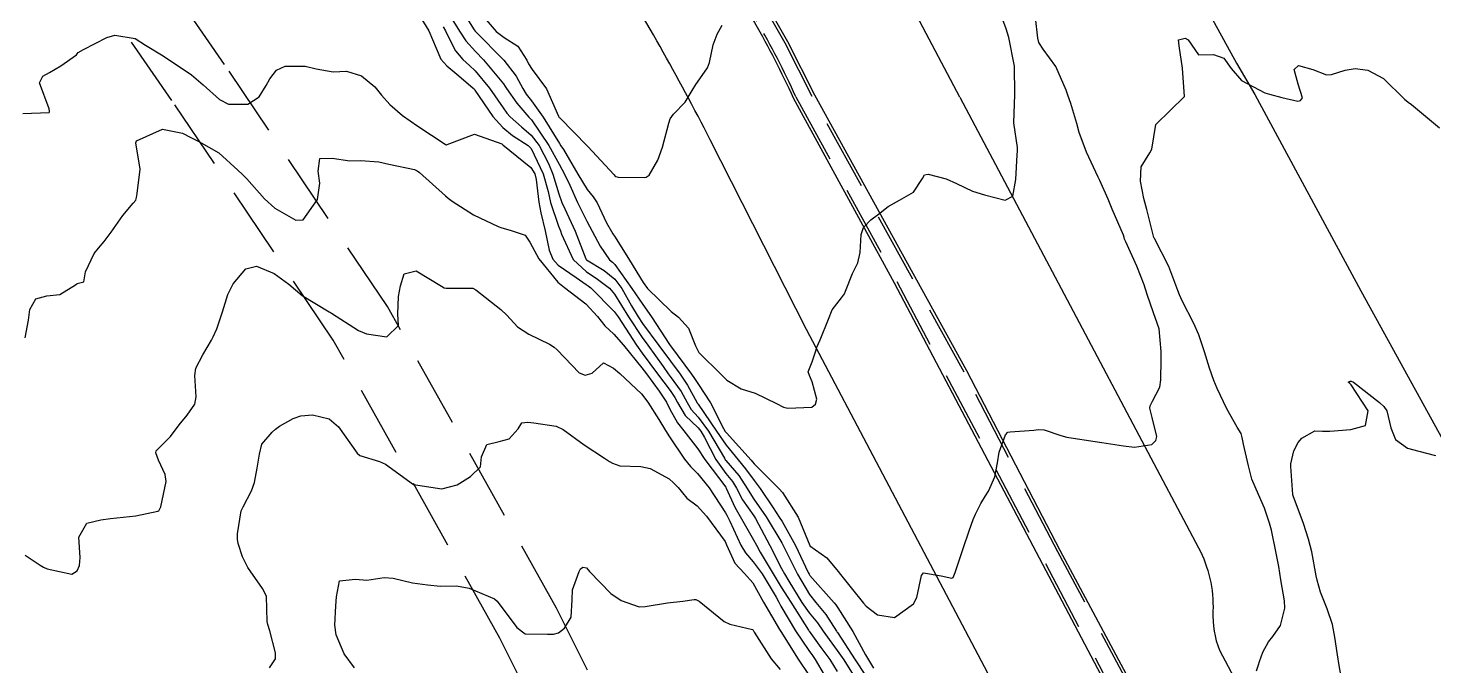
# Model space of a CAD drawing. Header units: metres. Extents: x 298520 to 308411, y 7433745 to 7450750.
# Drawn here: x 302545.3 to 302644.4, y 7441209.5 to 7441254.4 of the extents above; entities that cross this region are included whole.
import ezdxf

# ---------------------------------------------------------------- set-up
doc = ezdxf.new("R2010")
doc.units = ezdxf.units.M
doc.header["$LTSCALE"] = 10
doc.linetypes.add('DASHED', pattern=[0.75, 0.5, -0.25])
for name, color, linetype in [('Canteiro', 45, 'DASHED'), ('Curvas de Nivel 1m', 11, 'Continuous'), ('Curvas de Nivel 5m', 15, 'Continuous'), ('Vias Primárias', 230, 'Continuous'), ('Vias Secundárias', 230, 'DASHED')]:
    doc.layers.add(name, color=color, linetype=linetype)

msp = doc.modelspace()

# ---------------------------------------------------------------- linework, layer by layer
at = {"layer": 'Canteiro'}
for points in [[(302547.248, 7441318.823, -0.000019), (302557.603, 7441308.572, -0.029091), (302566.738, 7441298.411, -0.011878), (302578.531, 7441282.91, -0.025655), (302596.68, 7441254.921, -0.024486), (302599.416, 7441249.601), (302606.524, 7441236.575), (302622.666, 7441205.944), (302644.221, 7441165.169), (302674.977, 7441106.783)], [(302649.866, 7441156.822), (302634.066, 7441187.509), (302626.85, 7441200.731), (302617.875, 7441217.505), (302611.284, 7441230.164), (302600.574, 7441249.609), (302598.668, 7441253.37), (302597.266, 7441255.846), (302593.553, 7441262.403, 0.008704), (302589.932, 7441268.545, 0.019853), (302583.929, 7441277.515, 0.00149), (302576.342, 7441287.867, 0.012143), (302568.568, 7441297.888, 0.012452), (302560.884, 7441306.848, 0.02873), (302546.832, 7441320.736, 0.042839)]]:
    msp.add_lwpolyline(points, format="xyb", dxfattribs=at)
at = {"layer": 'Curvas de Nivel 1m', "flags": 128}
for points, elevation in [([(302574.873, 7441255.579), (302575.718, 7441254.227), (302576.168, 7441253.542), (302576.839, 7441252.796), (302577.405, 7441252.204), (302578.808, 7441250.502), (302578.938, 7441250.321), (302579.023, 7441250.187), (302579.754, 7441249.137), (302580.591, 7441248.163), (302580.692, 7441248.071), (302580.781, 7441247.976), (302582.009, 7441246.148), (302582.744, 7441244.852), (302583.122, 7441244.136), (302583.498, 7441243.359), (302584.036, 7441242.127), (302584.693, 7441240.823), (302585.065, 7441240.114), (302585.619, 7441239.052), (302586.282, 7441238.096), (302586.492, 7441237.923), (302586.66, 7441237.767), (302587.87, 7441236.078), (302588.626, 7441234.94), (302589.236, 7441234.064), (302590.511, 7441232.134), (302590.569, 7441232.05), (302590.592, 7441232.02), (302592.072, 7441230.027), (302592.269, 7441229.733), (302592.556, 7441229.295), (302593.397, 7441228.011), (302594.315, 7441226.212), (302594.437, 7441226.001), (302594.521, 7441225.889), (302596.275, 7441223.973), (302596.372, 7441223.852), (302596.49, 7441223.713), (302598.243, 7441221.952), (302598.47, 7441221.695), (302599.592, 7441219.939), (302600.403, 7441217.95), (302600.414, 7441217.93), (302601.592, 7441217.089), (302602.405, 7441216.113), (302602.553, 7441215.898), (302603.311, 7441214.969), (302604.186, 7441213.882), (302604.371, 7441213.672), (302605.178, 7441213.059), (302606.363, 7441212.88), (302607.705, 7441213.84), (302607.935, 7441214.281), (302608.267, 7441215.832), (302608.405, 7441216.012), (302609.66, 7441215.817), (302610.4, 7441215.638), (302610.506, 7441215.703), (302610.561, 7441215.808), (302610.635, 7441216.036), (302611.222, 7441217.798), (302611.636, 7441218.993), (302611.917, 7441219.788), (302612.077, 7441220.157), (302612.46, 7441220.913), (302612.787, 7441221.458), (302612.988, 7441221.775), (302613.451, 7441222.803), (302613.62, 7441223.769), (302613.75, 7441224.522), (302614.198, 7441225.763), (302614.351, 7441225.935), (302614.525, 7441225.973), (302616.19, 7441226.079), (302616.527, 7441226.125), (302616.908, 7441226.115), (302618.101, 7441225.716), (302618.521, 7441225.587), (302618.667, 7441225.562), (302620.517, 7441225.288), (302620.978, 7441225.221), (302622.513, 7441224.977), (302623.274, 7441224.89), (302624.514, 7441225.074), (302624.8, 7441225.356), (302624.853, 7441225.637), (302624.536, 7441226.973), (302624.372, 7441227.642), (302624.388, 7441227.798), (302624.548, 7441228.12), (302625.076, 7441229.116), (302625.143, 7441229.634), (302625.16, 7441231.059), (302625.161, 7441231.634), (302625.024, 7441233.221), (302624.892, 7441233.637), (302624.624, 7441234.36), (302624.189, 7441235.645), (302623.962, 7441236.335), (302623.442, 7441237.652), (302622.68, 7441239.366), (302622.583, 7441239.562), (302622.563, 7441239.662), (302622.513, 7441239.835), (302621.705, 7441241.675), (302621.419, 7441242.378), (302620.852, 7441243.688), (302620.736, 7441243.923), (302619.896, 7441245.699), (302619.395, 7441247.085), (302619.218, 7441247.706), (302618.797, 7441249.127), (302618.589, 7441249.712), (302618.465, 7441250.057), (302617.744, 7441251.721), (302616.845, 7441252.946), (302616.538, 7441253.423), (302616.469, 7441253.736), (302616.314, 7441255.185)], 748), ([(302575.556, 7441256.23), (302576.754, 7441254.312), (302576.821, 7441254.21), (302576.833, 7441254.191), (302576.853, 7441254.17), (302578.816, 7441252.19), (302578.833, 7441252.176), (302579.696, 7441251.056), (302580.17, 7441250.169), (302580.411, 7441249.778), (302580.794, 7441249.296), (302581.619, 7441248.152), (302582.765, 7441246.31), (302582.865, 7441246.139), (302583.031, 7441245.865), (302584.044, 7441244.127), (302584.722, 7441243.046), (302585.136, 7441242.532), (302585.405, 7441242.11), (302586.081, 7441240.711), (302586.429, 7441240.094), (302586.523, 7441239.934), (302586.679, 7441239.687), (302587.704, 7441238.08), (302588.647, 7441236.5), (302588.97, 7441236.067), (302590.619, 7441234.456), (302591.148, 7441234.042), (302591.86, 7441233.285), (302592.356, 7441232.024), (302592.586, 7441231.56), (302594.152, 7441230.004), (302594.559, 7441229.601), (302595.572, 7441229.003), (302596.55, 7441228.684), (302598.063, 7441227.955), (302598.54, 7441227.704), (302598.855, 7441227.632), (302600.541, 7441227.717), (302600.805, 7441227.926), (302600.891, 7441228.269), (302600.559, 7441229.494), (302600.374, 7441229.932), (302600.296, 7441230.203), (302600.577, 7441230.891), (302600.832, 7441231.683), (302600.907, 7441231.925), (302601.139, 7441232.463), (302601.718, 7441233.913), (302601.973, 7441234.56), (302602.636, 7441235.423), (302602.838, 7441235.7), (302602.912, 7441235.897), (302603.414, 7441237.134), (302603.789, 7441237.889), (302603.956, 7441238.602), (302604.018, 7441239.887), (302604.196, 7441240.38), (302604.698, 7441240.905), (302605.25, 7441241.327), (302605.922, 7441241.862), (302606.718, 7441242.313), (302607.698, 7441242.866), (302608.345, 7441243.834), (302608.489, 7441244.081), (302608.737, 7441244.131), (302610.002, 7441243.817), (302610.73, 7441243.479), (302611.869, 7441242.938), (302612.722, 7441242.687), (302614.18, 7441242.303), (302614.721, 7441242.579), (302614.926, 7441243.757), (302615.019, 7441245.497), (302615.03, 7441245.756), (302615.031, 7441246.021), (302614.783, 7441247.76), (302614.844, 7441249.759), (302614.833, 7441251.76), (302614.417, 7441253.764), (302614.246, 7441254.38), (302613.723, 7441255.772)], 747), ([(302576.877, 7441255.841), (302578.301, 7441254.196), (302578.849, 7441253.783), (302579.824, 7441253.157), (302580.466, 7441252.166), (302580.579, 7441251.914), (302580.823, 7441251.522), (302581.834, 7441250.15), (302582.692, 7441248.233), (302582.748, 7441248.14), (302582.782, 7441248.098), (302584.724, 7441246.12), (302584.762, 7441246.081), (302586.614, 7441244.092), (302586.669, 7441244.028), (302586.732, 7441243.971), (302586.902, 7441243.917), (302588.731, 7441243.911), (302588.875, 7441243.925), (302589.074, 7441244.067), (302589.695, 7441245.114), (302590.019, 7441246.051), (302590.456, 7441247.722), (302590.566, 7441248.043), (302590.786, 7441248.375), (302591.611, 7441249.216), (302592.116, 7441250.027), (302592.365, 7441250.469), (302592.819, 7441251.103), (302593.199, 7441251.644), (302593.331, 7441252.015), (302593.602, 7441253.255), (302593.871, 7441254.01), (302594.235, 7441254.634)], 746), ([(302574.568, 7441254.532), (302574.731, 7441254.241), (302574.85, 7441253.984), (302575.437, 7441252.829), (302575.947, 7441252.223), (302576.419, 7441251.809), (302576.821, 7441251.419), (302577.824, 7441250.2), (302578.789, 7441248.812), (302579.047, 7441248.448), (302579.281, 7441248.183), (302580.09, 7441247.485), (302580.77, 7441246.895), (302581.335, 7441246.154), (302581.993, 7441244.899), (302582.296, 7441244.144), (302582.719, 7441242.755), (302582.934, 7441242.138), (302583.145, 7441241.697), (302583.866, 7441240.128), (302584.607, 7441238.177), (302584.635, 7441238.12), (302584.663, 7441238.096), (302585.901, 7441237.347), (302586.649, 7441236.733), (302587.149, 7441236.085), (302587.846, 7441234.856), (302588.293, 7441234.073), (302588.608, 7441233.603), (302589.764, 7441232.058), (302590.576, 7441230.949), (302591.253, 7441230.04), (302591.784, 7441229.26), (302592.463, 7441228.021), (302592.493, 7441227.972), (302592.542, 7441227.909), (302593.829, 7441226.007), (302594.508, 7441225.019), (302595.356, 7441223.987), (302595.872, 7441223.364), (302596.479, 7441222.535), (302596.894, 7441221.966), (302597.815, 7441220.601), (302598.243, 7441219.952), (302598.448, 7441219.634), (302599.396, 7441217.94), (302600.292, 7441216.043), (302600.345, 7441215.931), (302600.402, 7441215.846), (302602.113, 7441213.904), (302602.228, 7441213.758), (302602.37, 7441213.558), (302603.423, 7441211.889), (302604.337, 7441210.251), (302604.539, 7441209.878), (302604.9, 7441209.298)], 749), ([(302544.948, 7441248.422), (302546.782, 7441248.495), (302546.814, 7441248.538), (302546.822, 7441248.57), (302546.785, 7441248.732), (302546.112, 7441250.577), (302546.337, 7441251.056), (302546.82, 7441251.302), (302547.606, 7441251.781), (302548.712, 7441252.551), (302548.771, 7441252.613), (302548.835, 7441252.722), (302549.212, 7441252.92), (302550.846, 7441253.784), (302551.415, 7441253.946), (302552.845, 7441253.694), (302553.585, 7441253.234), (302554.833, 7441252.47), (302556.82, 7441251.14), (302557.648, 7441250.442), (302558.793, 7441249.392), (302559.442, 7441249.073), (302560.79, 7441249.068), (302561.586, 7441249.601), (302562.078, 7441250.387), (302562.337, 7441250.858), (302562.819, 7441251.47), (302563.435, 7441251.762), (302564.824, 7441251.757), (302565.603, 7441251.567), (302566.818, 7441251.344), (302567.742, 7441251.398), (302568.814, 7441251.08), (302569.745, 7441250.296), (302570.227, 7441249.718), (302570.791, 7441249.057), (302571.693, 7441248.271), (302572.776, 7441247.522), (302574.7, 7441246.241), (302574.762, 7441246.206), (302574.797, 7441246.205), (302574.837, 7441246.239), (302576.77, 7441246.951), (302578.685, 7441246.27), (302578.763, 7441246.206), (302580.74, 7441244.609), (302581.02, 7441244.157), (302581.117, 7441243.768), (302581.298, 7441242.154), (302581.447, 7441241.407), (302581.747, 7441240.149), (302582.04, 7441238.775), (302582.28, 7441238.144), (302582.659, 7441237.714), (302583.934, 7441236.844), (302584.645, 7441236.363), (302584.789, 7441236.262), (302584.977, 7441236.115), (302586.618, 7441234.459), (302586.898, 7441234.087), (302587.413, 7441233.274), (302588.188, 7441232.074), (302588.585, 7441231.522), (302589.665, 7441230.059), (302590.551, 7441228.871), (302590.892, 7441228.39), (302591.073, 7441228.042), (302591.608, 7441227.108), (302592.525, 7441226.244), (302592.717, 7441226.018), (302592.971, 7441225.561), (302593.779, 7441224.007), (302594.483, 7441223.027), (302594.945, 7441222.46), (302595.234, 7441221.989), (302595.665, 7441221.182), (302596.454, 7441220.038), (302596.502, 7441219.97), (302596.573, 7441219.847), (302597.577, 7441217.958), (302598.407, 7441216.339), (302598.608, 7441215.948), (302598.915, 7441215.425), (302599.851, 7441213.935), (302600.366, 7441213.212), (302600.933, 7441212.496), (302601.335, 7441211.915), (302601.756, 7441211.318), (302602.339, 7441210.55), (302602.791, 7441209.895), (302603.567, 7441208.635)], 751), ([(302631.893, 7441209.12), (302632.018, 7441209.545), (302632.099, 7441209.77), (302632.336, 7441210.421), (302632.723, 7441211.16), (302633.036, 7441211.533), (302633.578, 7441212.311), (302633.889, 7441213.525), (302633.849, 7441214.057), (302633.609, 7441215.528), (302633.464, 7441216.478), (302633.251, 7441217.532), (302632.93, 7441219.043), (302632.793, 7441219.536), (302632.458, 7441220.575), (302632.035, 7441221.547), (302631.554, 7441222.624), (302631.321, 7441223.558), (302630.978, 7441225.101), (302630.883, 7441225.565), (302630.803, 7441225.843), (302630.53, 7441226.293), (302629.801, 7441227.577), (302629.122, 7441229.019), (302628.886, 7441229.587), (302628.576, 7441230.446), (302628.209, 7441231.596), (302627.815, 7441232.812), (302627.459, 7441233.607), (302626.637, 7441235.199), (302626.449, 7441235.622), (302626.345, 7441235.923), (302625.71, 7441237.63), (302624.683, 7441239.605), (302624.663, 7441239.64), (302624.649, 7441239.675), (302624.156, 7441241.646), (302623.94, 7441242.428), (302623.712, 7441243.65), (302623.751, 7441244.646), (302624.371, 7441245.644), (302624.513, 7441245.895), (302624.783, 7441247.64), (302626.803, 7441249.61), (302626.662, 7441251.613), (302626.427, 7441253.195), (302626.395, 7441253.617), (302626.854, 7441253.737), (302627.079, 7441253.608), (302627.785, 7441252.543), (302628.843, 7441252.57), (302629.584, 7441252.326), (302630.1, 7441251.577), (302630.821, 7441250.748), (302632.477, 7441249.876), (302632.806, 7441249.776), (302633.671, 7441249.531), (302634.801, 7441249.295), (302634.988, 7441249.331), (302635.134, 7441249.517), (302634.817, 7441250.49), (302634.547, 7441251.523), (302634.836, 7441251.807), (302635.865, 7441251.51), (302636.827, 7441251.132), (302637.163, 7441251.16), (302638.144, 7441251.48), (302638.834, 7441251.582), (302639.733, 7441251.461), (302640.824, 7441250.871), (302642.304, 7441249.427), (302642.58, 7441249.202), (302642.799, 7441249.04), (302644.783, 7441247.4)], 749), ([(302545.111, 7441232.585), (302545.341, 7441233.847), (302545.421, 7441234.582), (302545.855, 7441235.347), (302546.628, 7441235.559), (302547.548, 7441235.642), (302548.64, 7441236.333), (302548.773, 7441236.416), (302549.229, 7441236.541), (302549.35, 7441237.239), (302549.953, 7441238.531), (302550.272, 7441238.923), (302550.676, 7441239.394), (302551.154, 7441240.048), (302551.488, 7441240.512), (302551.983, 7441241.225), (302552.709, 7441242.096), (302552.895, 7441242.314), (302552.946, 7441242.498), (302552.993, 7441242.774), (302553.199, 7441244.493), (302552.904, 7441246.355), (302552.945, 7441246.497), (302554.771, 7441247.309), (302556.186, 7441247.039), (302556.766, 7441246.724), (302557.346, 7441246.444), (302558.751, 7441245.638), (302560.093, 7441244.41), (302560.43, 7441244.105), (302560.727, 7441243.813), (302561.964, 7441242.387), (302562.707, 7441241.74), (302564.176, 7441240.888), (302564.699, 7441240.92), (302565.695, 7441242.345), (302565.875, 7441243.494), (302565.744, 7441244.345), (302565.859, 7441245.23), (302566.747, 7441245.276), (302567.975, 7441245.087), (302568.745, 7441245.105), (302570.038, 7441244.996), (302570.741, 7441244.831), (302572.53, 7441244.468), (302572.735, 7441244.381), (302572.892, 7441244.258), (302574.716, 7441242.597), (302574.916, 7441242.438), (302575.199, 7441242.233), (302576.699, 7441241.258), (302578.438, 7441240.441), (302578.685, 7441240.359), (302579.279, 7441240.181), (302580.35, 7441239.836), (302580.675, 7441239.338), (302581.294, 7441238.154), (302582.647, 7441236.519), (302583.115, 7441236.135), (302584.626, 7441234.983), (302585.434, 7441234.108), (302585.95, 7441233.444), (302586.6, 7441232.846), (302587.282, 7441232.083), (302588.569, 7441230.474), (302588.886, 7441230.067), (302589.775, 7441228.834), (302590.293, 7441228.053), (302590.538, 7441227.56), (302591.078, 7441226.591), (302591.522, 7441226.035), (302592.504, 7441224.772), (302593, 7441224.015), (302594.474, 7441222.061), (302594.499, 7441222.026), (302594.516, 7441221.999), (302595.126, 7441220.656), (302595.501, 7441219.984), (302596.429, 7441218.35), (302596.633, 7441217.968), (302596.899, 7441217.484), (302597.808, 7441215.956), (302598.389, 7441215.006), (302599.06, 7441213.943), (302600.302, 7441211.982), (302600.335, 7441211.93), (302600.353, 7441211.903), (302601.188, 7441210.763), (302601.812, 7441209.908), (302602.32, 7441209.069)], 752), ([(302545.099, 7441217.279), (302546.165, 7441216.574), (302546.401, 7441216.42), (302546.66, 7441216.306), (302548.394, 7441215.924), (302548.776, 7441216.165), (302548.932, 7441216.542), (302548.971, 7441217.104), (302548.882, 7441218.543), (302549.45, 7441219.522), (302550.442, 7441219.772), (302551.106, 7441219.85), (302552.445, 7441220.003), (302552.891, 7441220.051), (302554.451, 7441220.36), (302554.528, 7441220.403), (302554.575, 7441220.478), (302554.666, 7441220.688), (302555.049, 7441222.471), (302554.961, 7441222.956), (302554.488, 7441223.966), (302554.322, 7441224.482), (302554.345, 7441224.632), (302554.497, 7441224.785), (302555.339, 7441225.639), (302555.957, 7441226.458), (302556.53, 7441227.133), (302557.061, 7441227.922), (302557.147, 7441228.444), (302557.06, 7441229.95), (302557.135, 7441230.444), (302557.627, 7441231.395), (302558.24, 7441232.434), (302558.363, 7441232.664), (302558.601, 7441233.236), (302559.021, 7441234.424), (302559.396, 7441235.654), (302559.769, 7441236.413), (302560.653, 7441237.451), (302561.407, 7441237.64), (302562.65, 7441237.132), (302563.679, 7441236.37), (302564.631, 7441235.584), (302566.518, 7441234.428), (302566.614, 7441234.375), (302566.681, 7441234.329), (302568.601, 7441233.106), (302569.169, 7441232.872), (302570.597, 7441232.673), (302571.41, 7441233.466), (302571.374, 7441234.272), (302571.402, 7441235.502), (302571.547, 7441236.271), (302571.815, 7441237.104), (302572.654, 7441237.319), (302574.443, 7441236.242), (302574.641, 7441236.125), (302574.771, 7441236.108), (302576.641, 7441236.088), (302576.858, 7441235.99), (302578.619, 7441234.601), (302579.038, 7441234.184), (302579.804, 7441233.371), (302580.6, 7441232.854), (302582.05, 7441232.145), (302582.388, 7441231.94), (302582.587, 7441231.759), (302584.139, 7441230.124), (302584.561, 7441229.957), (302585.071, 7441230.112), (302585.854, 7441230.82), (302586.569, 7441230.467), (302587.011, 7441230.086), (302588.549, 7441228.636), (302588.995, 7441228.065), (302589.762, 7441226.826), (302590.222, 7441226.053), (302590.516, 7441225.612), (302591.573, 7441224.034), (302591.983, 7441223.523), (302592.483, 7441223.031), (302593.308, 7441222.012), (302594.455, 7441220.255), (302594.546, 7441220.09), (302594.598, 7441219.998), (302594.775, 7441219.668), (302595.548, 7441217.983), (302595.868, 7441217.428), (302596.411, 7441216.808), (302597.033, 7441215.964), (302598.027, 7441214.305), (302598.226, 7441213.951), (302598.37, 7441213.684), (302599.404, 7441211.939), (302600.339, 7441210.547), (302600.603, 7441210.193), (302600.786, 7441209.923), (302601.409, 7441208.821)], 753), ([(302562.317, 7441209.333), (302562.753, 7441209.949), (302562.733, 7441210.376), (302562.348, 7441211.93), (302562.207, 7441212.381), (302562.147, 7441212.59), (302562.117, 7441214.383), (302561.84, 7441214.927), (302560.787, 7441216.396), (302560.41, 7441217.152), (302560.115, 7441218.1), (302560.058, 7441218.405), (302560.055, 7441218.779), (302560.332, 7441220.402), (302560.456, 7441220.673), (302561.062, 7441221.799), (302561.272, 7441222.392), (302561.461, 7441223.412), (302561.609, 7441224.389), (302561.793, 7441225.098), (302562.516, 7441225.936), (302562.754, 7441226.143), (302563.034, 7441226.375), (302563.98, 7441226.914), (302564.53, 7441227.086), (302565.352, 7441227.169), (302566.529, 7441226.894), (302567.189, 7441226.323), (302568.495, 7441224.457), (302568.697, 7441224.307), (302570.085, 7441223.882), (302570.487, 7441223.692), (302572.473, 7441222.26), (302574.47, 7441221.952), (302575.539, 7441222.224), (302576.479, 7441222.805), (302577.181, 7441223.508), (302577.27, 7441224.202), (302577.632, 7441225.073), (302578.509, 7441225.293), (302579.222, 7441225.474), (302579.855, 7441226.177), (302580.11, 7441226.591), (302580.528, 7441226.659), (302580.953, 7441226.59), (302582.525, 7441226.365), (302583.022, 7441226.135), (302584.507, 7441225.06), (302585.939, 7441224.098), (302586.273, 7441223.875), (302586.489, 7441223.748), (302587.002, 7441223.57), (302588.487, 7441223.517), (302589.157, 7441223.392), (302590.479, 7441222.642), (302590.805, 7441222.374), (302591.113, 7441222.04), (302591.728, 7441221.293), (302592.46, 7441220.753), (302593.125, 7441220.013), (302594.427, 7441218.239), (302594.536, 7441217.998), (302595.114, 7441216.693), (302595.798, 7441215.979), (302596.393, 7441215.32), (302597.146, 7441213.962), (302598.266, 7441212.038), (302598.321, 7441211.95), (302598.352, 7441211.892), (302599.587, 7441209.937), (302600.317, 7441208.844)], 754)]:
    msp.add_lwpolyline(points, dxfattribs=dict(at, elevation=elevation))
at = {"layer": 'Curvas de Nivel 5m', "flags": 128}
for points, elevation in [([(302572.869, 7441255.343), (302573.557, 7441254.253), (302574.073, 7441253.015), (302574.396, 7441252.244), (302574.826, 7441251.778), (302575.663, 7441251.075), (302576.67, 7441250.212), (302576.739, 7441250.148), (302576.801, 7441250.051), (302578.069, 7441248.197), (302578.775, 7441247.418), (302579.456, 7441246.866), (302580.559, 7441246.163), (302580.76, 7441245.941), (302581.605, 7441244.151), (302581.962, 7441242.906), (302582.123, 7441242.146), (302582.688, 7441240.471), (302582.826, 7441240.139), (302582.906, 7441239.912), (302583.73, 7441238.129), (302584.654, 7441237.258), (302585.338, 7441236.798), (302586.274, 7441236.096), (302586.637, 7441235.672), (302587.63, 7441234.08), (302588.598, 7441232.613), (302588.99, 7441232.066), (302590.059, 7441230.567), (302590.427, 7441230.051), (302590.561, 7441229.872), (302591.329, 7441228.816), (302591.755, 7441228.032), (302592.051, 7441227.541), (302592.533, 7441226.989), (302593.257, 7441226.013), (302594.385, 7441224.111), (302594.445, 7441224), (302594.492, 7441223.941), (302595.39, 7441222.894), (302595.988, 7441221.977), (302596.164, 7441221.669), (302596.465, 7441221.221), (302597.325, 7441219.961), (302598.426, 7441218.148), (302598.533, 7441217.949), (302598.644, 7441217.725), (302599.523, 7441215.939), (302600.381, 7441214.491), (302600.833, 7441213.923), (302601.538, 7441213.086), (302602.288, 7441211.901), (302602.313, 7441211.861), (302602.352, 7441211.808), (302603.592, 7441209.887), (302604.317, 7441208.789)], 750), ([(302637.81, 7441208.97), (302637.701, 7441209.479), (302637.583, 7441210.233), (302637.393, 7441211.484), (302637.245, 7441212.37), (302636.864, 7441213.493), (302636.39, 7441214.665), (302636.148, 7441215.503), (302636.09, 7441215.819), (302635.783, 7441217.506), (302635.54, 7441218.401), (302635.204, 7441219.512), (302634.472, 7441221.446), (302634.447, 7441221.52), (302634.441, 7441221.552), (302634.313, 7441223.522), (302634.311, 7441223.707), (302634.51, 7441224.63), (302634.811, 7441225.225), (302635.082, 7441225.514), (302635.995, 7441226.039), (302636.528, 7441226.021), (302637.044, 7441226.008), (302638.53, 7441226.14), (302639.573, 7441226.419), (302639.756, 7441227.458), (302638.561, 7441229.28), (302638.456, 7441229.365), (302638.355, 7441229.473), (302638.49, 7441229.545), (302638.564, 7441229.55), (302638.718, 7441229.468), (302640.549, 7441228.024), (302640.855, 7441227.754), (302641.079, 7441227.442), (302641.344, 7441226.251), (302641.673, 7441225.433), (302642.514, 7441224.813), (302643.329, 7441224.594), (302644.506, 7441224.286)], 750), ([(302568.318, 7441209.313), (302567.576, 7441210.318), (302567.026, 7441211.643), (302566.922, 7441212.324), (302566.997, 7441213.693), (302567.035, 7441214.323), (302567.247, 7441215.464), (302568.392, 7441215.567), (302569.185, 7441215.508), (302570.394, 7441215.704), (302571.038, 7441215.636), (302572.389, 7441215.321), (302573.468, 7441215.168), (302574.385, 7441215.077), (302575.494, 7441215.116), (302576.384, 7441214.946), (302578.174, 7441214.192), (302578.371, 7441214.032), (302579.75, 7441212.176), (302580.349, 7441211.73), (302581.903, 7441211.701), (302582.349, 7441211.707), (302582.697, 7441211.789), (302583.111, 7441212.132), (302583.585, 7441212.903), (302583.651, 7441214.127), (302583.688, 7441214.822), (302584.145, 7441216.123), (302584.232, 7441216.295), (302584.406, 7441216.429), (302584.657, 7441216.368), (302584.873, 7441216.113), (302586.38, 7441214.568), (302587.099, 7441214.083), (302588.369, 7441213.633), (302588.793, 7441213.641), (302590.371, 7441213.906), (302591.444, 7441214.034), (302592.244, 7441214.153), (302592.375, 7441214.142), (302592.595, 7441214.018), (302594.359, 7441212.588), (302594.758, 7441212.395), (302596.353, 7441212.021), (302596.404, 7441211.969), (302596.48, 7441211.84), (302597.68, 7441209.957), (302598.322, 7441209.198)], 755)]:
    msp.add_lwpolyline(points, dxfattribs=dict(at, elevation=elevation))
at = {"layer": 'Vias Primárias'}
for points in [[(302547.108, 7441318.68, -0.000019), (302557.463, 7441308.43, -0.029091), (302566.582, 7441298.286, -0.011878), (302578.369, 7441282.792, -0.025655), (302596.506, 7441254.821, -0.024516), (302599.237, 7441249.512), (302599.237, 7441249.512), (302606.347, 7441236.481), (302622.489, 7441205.85), (302644.044, 7441165.076), (302674.8, 7441106.69)], [(302650.044, 7441156.914), (302634.243, 7441187.603), (302627.026, 7441200.826), (302618.052, 7441217.599), (302611.461, 7441230.259), (302600.75, 7441249.702), (302598.844, 7441253.465), (302597.44, 7441255.944), (302593.727, 7441262.502, 0.008704), (302590.103, 7441268.65, 0.019853), (302584.091, 7441277.632, 0.00149), (302576.503, 7441287.986, 0.012143), (302568.723, 7441298.015, 0.012452), (302561.032, 7441306.982, 0.02873), (302546.964, 7441320.886, 0.042839)], [(302669.079, 7441103.666), (302637.853, 7441161.809), (302616.298, 7441202.583), (302600.178, 7441233.172), (302593.375, 7441246.561, 0.023689), (302586.009, 7441259.544, 0.007358), (302577.639, 7441272.56, 0.021127), (302569.691, 7441283.496, 0.005119), (302557.932, 7441298.011, 0.026102), (302551.41, 7441305.106, -0.00301), (302546.917, 7441309.562, 0.024063), (302537.344, 7441318.289, 0.030278)], [(302610.966, 7441249.56), (302606.875, 7441257.375, -0.06868), (302602.927, 7441266.845, -0.155943), (302603.289, 7441273.867, -0.046705), (302606.477, 7441280.395, -0.084367), (302608.094, 7441282.254, -0.155004), (302610.596, 7441283.25, -0.023534), (302612.646, 7441283.3, -0.267731), (302613.617, 7441282.71), (302630.478, 7441251.967), (302631.769, 7441249.765), (302639.243, 7441235.899), (302646.945, 7441221.905)], [(302610.966, 7441249.56), (302627.794, 7441217.793, -0.132554), (302628.812, 7441213.314, 0.102083), (302629.267, 7441210.559), (302639.912, 7441190.499), (302656.064, 7441160.221)]]:
    msp.add_lwpolyline(points, format="xyb", dxfattribs=at)
at = {"layer": 'Vias Secundárias'}
for points in [[(302631.637, 7441118.076), (302601.487, 7441175.601), (302582.54, 7441213.529), (302570.643, 7441234.797), (302559.161, 7441251.868), (302549.533, 7441265.799, 0.1886), (302537.718, 7441273.764, 0.232544), (302528.821, 7441271.619), (302506.407, 7441238.018, 0.052257), (302500.651, 7441227.064, 0.053217), (302498.554, 7441219.574, 0.296449), (302502.722, 7441209.974, -0.060421), (302512.567, 7441201.59, -0.039109), (302515.888, 7441197.366, 0.105918), (302519.656, 7441193.702, -0.085977), (302527.863, 7441186.329, 0.097662), (302535.589, 7441179.705, -0.14203), (302544.903, 7441170.187, -0.133542), (302545.855, 7441166.062, 0.013111), (302545.789, 7441160.769, 0.986292)], [(302627.424, 7441116.42), (302597.481, 7441173.551), (302578.562, 7441211.424), (302566.806, 7441232.439), (302555.443, 7441249.333), (302545.831, 7441263.24, 0.1886), (302536.735, 7441269.373, 0.207346), (302532.148, 7441268.498), (302510.151, 7441235.52, 0.052257), (302504.831, 7441225.397, 0.053217), (302502.991, 7441218.827, 0.296449), (302505.206, 7441213.726, -0.060421), (302515.876, 7441204.639, -0.039109), (302519.632, 7441199.864, 0.105918), (302522.048, 7441197.514, -0.085977), (302531.398, 7441189.114, 0.097662), (302537.802, 7441183.623, -0.14203), (302548.868, 7441172.314, -0.133542), (302550.352, 7441165.888, -0.028971), (302549.808, 7441157.63, 0.013111)]]:
    msp.add_lwpolyline(points, format="xyb", dxfattribs=at)

doc.saveas('drawing.dxf')
